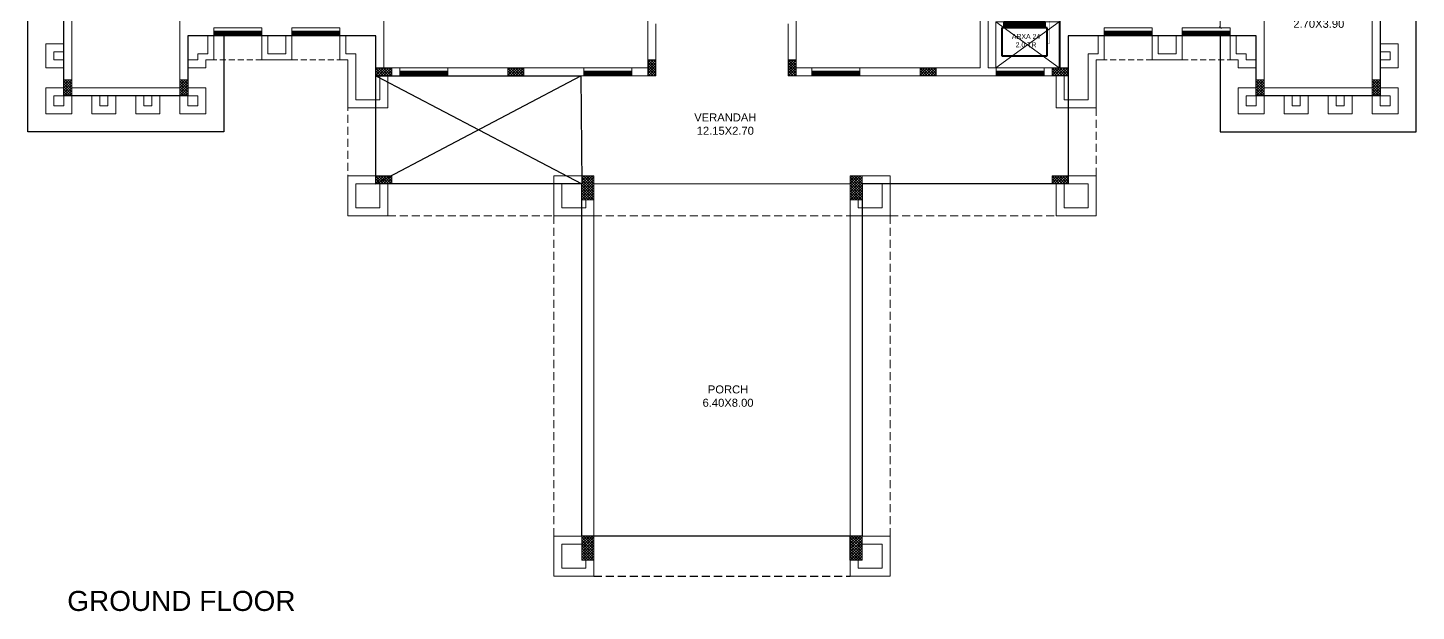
# Model space of a CAD drawing. Header units: centimetres. Extents: x -222850 to -5411, y 68875 to 74032.
# Drawn here: x -222849 to -219379, y 69785 to 71242 of the extents above; entities that cross this region are included whole.
import ezdxf

# ---------------------------------------------------------------- set-up
doc = ezdxf.new("R2010")
doc.units = ezdxf.units.CM
doc.header["$PDMODE"] = 34
doc.linetypes.add('DASHED2', pattern=[0.375, 0.25, -0.125])
for name, color, linetype in [('A TEXT FRAME', 253, 'Continuous'), ('COLUMN', 6, 'Continuous'), ('VRF', 31, 'Continuous')]:
    doc.layers.add(name, color=color, linetype=linetype)
for name, color, linetype, lineweight in [('FRAME', 31, 'Continuous', 25), ('hatchh', 251, 'Continuous', 9), ('m thick', 15, 'Continuous', 20), ('TXT BM NME', 102, 'Continuous', 13), ('wall face 1', 4, 'Continuous', 30), ('WINDOWSSS', 42, 'Continuous', 20)]:
    doc.layers.add(name, color=color, linetype=linetype, lineweight=lineweight)
doc.styles.add('0672-x-Core Bldg A&B-Lvl-Typ$0$ROMANS', font='romans.shx', dxfattribs={"width": 0.85})
doc.styles.add('ARI', font='arial.ttf')
doc.styles.get("Standard").update_dxf_attribs({"font": 'arial.ttf'})
doc.dimstyles.new('A-AHAMED', dxfattribs={"dimscale": 50, "dimtxt": 0.3, "dimasz": 0.12, "dimexe": 0.015, "dimexo": 0.1, "dimgap": 0.05, "dimtad": 3, "dimlfac": 0.01, "dimrnd": 0.005, "dimzin": 1, "dimdsep": 46, "dimtxsty": '0672-x-Core Bldg A&B-Lvl-Typ$0$ROMANS', "dimblk": 'ARCHTICK', "dimcen": 0.5, "dimclrd": 8, "dimclre": 8, "dimclrt": 3, "dimadec": 0, "dimazin": 0, "dimtfac": 0.72, "dimtix": 1, "dimtofl": 0, "dimtmove": 1, "dimatfit": 3, "dimldrblk": 'DOTBLANK', "dimfxl": 1, "dimfxlon": 1, "dimtolj": 1, "dimtzin": 15, "dimlwd": 5, "dimlwe": 5, "dimarcsym": 0})

# ---------------------------------------------------------------- blocks, each defined once
blk = doc.blocks.new('window 120')
at = {"layer": 'hatchh', "linetype": 'ByBlock', "lineweight": 5}
h = blk.add_hatch(dxfattribs=at)
h.set_pattern_fill('ANSI38', color=256, scale=0.15, angle=270, style=0)
h.set_pattern_definition([(315, (1141.550529, 856.235317), (0.01325825215, 0.01325825215), []), (45, (1141.550529, 856.235317), (0.01325825215, 0.03977475644), [0.046875, -0.028125])])
h.paths.add_polyline_path([(1149.778, 71.298), (1149.778, 71.398), (1149.703, 71.398), (1149.703, 71.358), (1149.703, 71.298)])
h.paths.add_polyline_path([(1149.703, 71.358), (1149.703, 71.398), (1149.628, 71.398), (1149.628, 71.358)])
h.paths.add_polyline_path([(1148.653, 71.298), (1148.653, 71.398), (1148.578, 71.398), (1148.578, 71.298)])
h.paths.add_polyline_path([(1148.728, 71.358), (1148.728, 71.398), (1148.653, 71.398), (1148.653, 71.358)])
h = blk.add_hatch(dxfattribs=at)
h.set_pattern_fill('ANSI38', color=256, scale=0.15, angle=270, style=0)
h.set_pattern_definition([(315, (1669.323571, 90.203803), (0.01325825215, 0.01325825215), []), (45, (1669.323571, 90.203803), (0.01325825215, 0.03977475644), [0.046875, -0.028125])])
h.paths.add_polyline_path([(1149.14, 71.358), (1149.14, 71.398), (1149.065, 71.398), (1149.065, 71.358)])
h = blk.add_hatch(dxfattribs=at)
h.set_pattern_fill('ANSI38', color=256, scale=0.15, angle=270, style=0)
h.set_pattern_definition([(315, (366.332547, 44.985551), (0.01325825215, 0.01325825215), []), (45, (366.332547, 44.985551), (0.01325825215, 0.03977475644), [0.046875, -0.028125])])
h.paths.add_polyline_path([(1149.215, 71.398), (1149.14, 71.398), (1149.14, 71.358), (1149.14, 71.298), (1149.215, 71.298)])
h = blk.add_hatch(dxfattribs=at)
h.set_pattern_fill('ANSI38', color=256, scale=0.15, angle=270, style=0)
h.set_pattern_definition([(315, (1669.804821, 90.203803), (0.01325825215, 0.01325825215), []), (45, (1669.804821, 90.203803), (0.01325825215, 0.03977475644), [0.046875, -0.028125])])
h.paths.add_polyline_path([(1149.29, 71.358), (1149.29, 71.398), (1149.215, 71.398), (1149.215, 71.358)])
at = {"layer": 'FRAME', "linetype": 'ByBlock', "lineweight": 5}
for points in [[(1148.578, 71.398), (1148.578, 71.298), (1148.653, 71.298), (1148.653, 71.398), (1148.578, 71.398)], [(1149.14, 71.398), (1149.14, 71.298), (1149.215, 71.298), (1149.215, 71.398), (1149.14, 71.398)], [(1149.703, 71.398), (1149.703, 71.298), (1149.778, 71.298), (1149.778, 71.398), (1149.703, 71.398)]]:
    blk.add_lwpolyline(points, dxfattribs=at)
for points in [[(1148.728, 71.358), (1148.653, 71.358), (1148.653, 71.398), (1148.728, 71.398)], [(1149.14, 71.358), (1149.065, 71.358), (1149.065, 71.398), (1149.14, 71.398)], [(1149.29, 71.358), (1149.215, 71.358), (1149.215, 71.398), (1149.29, 71.398)], [(1149.703, 71.358), (1149.628, 71.358), (1149.628, 71.398), (1149.703, 71.398)]]:
    blk.add_lwpolyline(points, close=True, dxfattribs=at)
at = {"layer": 'm thick', "linetype": 'ByBlock', "lineweight": 5, "ltscale": 2}
for p, q in [((1149.778, 71.413), (1148.578, 71.413)), ((1148.578, 71.413), (1148.578, 71.213)), ((1148.578, 71.213), (1149.778, 71.213)), ((1149.14, 71.298), (1148.653, 71.298)), ((1149.703, 71.298), (1149.215, 71.298)), ((1149.778, 71.413), (1149.778, 71.213))]:
    blk.add_line(p, q, dxfattribs=at)
at = {"layer": 'WINDOWSSS', "linetype": 'ByBlock', "lineweight": 5}
for p, q in [((1149.14, 71.334), (1148.653, 71.334)), ((1149.14, 71.322), (1148.653, 71.322)), ((1149.065, 71.398), (1148.728, 71.398)), ((1149.065, 71.38), (1148.728, 71.38)), ((1149.065, 71.375), (1148.728, 71.375)), ((1149.065, 71.358), (1148.728, 71.358)), ((1149.703, 71.334), (1149.215, 71.334)), ((1149.703, 71.322), (1149.215, 71.322)), ((1149.628, 71.398), (1149.29, 71.398)), ((1149.628, 71.38), (1149.29, 71.38)), ((1149.628, 71.375), (1149.29, 71.375)), ((1149.628, 71.358), (1149.29, 71.358))]:
    blk.add_line(p, q, dxfattribs=at)
blk = doc.blocks.new('column')
at = {"layer": 'COLUMN', "linetype": 'ByBlock', "lineweight": 5}
h = blk.add_hatch(dxfattribs=at)
h.set_pattern_fill('ANSI37', color=2, scale=1.5, angle=180)
h.set_pattern_definition([(225, (-502705.3625, 78399.208), (3.36759605, -3.36759605), []), (315, (-502705.3625, 78399.208), (3.36759605, 3.36759605), [])])
h.paths.add_polyline_path([(-266220.5, 59492.8), (-266240.5, 59492.8), (-266240.5, 59452.8), (-266220.5, 59452.8)])
h = blk.add_hatch(dxfattribs=at)
h.set_pattern_fill('ANSI37', color=2, scale=1.5, angle=180)
h.set_pattern_definition([(225, (-502355.1625, 78399.208), (3.36759605, -3.36759605), []), (315, (-502355.1625, 78399.208), (3.36759605, 3.36759605), [])])
h.paths.add_polyline_path([(-265870.3, 59492.8), (-265890.3, 59492.8), (-265890.3, 59452.8), (-265870.3, 59452.8)])
h = blk.add_hatch(dxfattribs=at)
h.set_pattern_fill('ANSI37', color=2, scale=1.5, angle=-90)
h.set_pattern_definition([(315, (-285826.9417, -177012.0455), (3.36759605, 3.36759605), []), (45, (-285826.9417, -177012.0455), (-3.36759605, 3.36759605), [])])
h.paths.add_polyline_path([(-266920.5, 59472.8), (-266920.5, 59452.8), (-266880.5, 59452.8), (-266880.5, 59472.8)])
h = blk.add_hatch(dxfattribs=at)
h.set_pattern_fill('ANSI37', color=2, scale=1.5, angle=-90)
h.set_pattern_definition([(315, (-285496.9758, -177012.0455), (3.36759605, 3.36759605), []), (45, (-285496.9758, -177012.0455), (-3.36759605, 3.36759605), [])])
h.paths.add_polyline_path([(-266590.6, 59472.8), (-266590.6, 59452.8), (-266550.6, 59452.8), (-266550.6, 59472.8)])
h = blk.add_hatch(dxfattribs=at)
h.set_pattern_fill('ANSI37', color=2, scale=1.5, angle=-90)
h.set_pattern_definition([(315, (-284466.764, -177012.034), (3.36759605, 3.36759605), []), (45, (-284466.764, -177012.034), (-3.36759605, 3.36759605), [])])
h.paths.add_polyline_path([(-265560.3, 59472.8), (-265560.3, 59452.8), (-265520.3, 59452.8), (-265520.3, 59472.8)])
h = blk.add_hatch(dxfattribs=at)
h.set_pattern_fill('ANSI37', color=2, scale=1.5, angle=-90)
h.set_pattern_definition([(315, (-284136.8033, -177012.037), (3.36759605, 3.36759605), []), (45, (-284136.8033, -177012.037), (-3.36759605, 3.36759605), [])])
h.paths.add_polyline_path([(-265230.4, 59472.8), (-265230.4, 59452.8), (-265190.4, 59452.8), (-265190.4, 59472.8)])
h = blk.add_hatch(dxfattribs=at)
h.set_pattern_fill('ANSI37', color=2, scale=1.5)
h.set_pattern_definition([(45, (-31215.702, 40496.2444), (-3.36759605, 3.36759605), []), (135, (-31215.702, 40496.2444), (-3.36759605, -3.36759605), [])])
h.paths.add_polyline_path([(-267700.5, 59402.7), (-267680.5, 59402.7), (-267680.5, 59442.7), (-267700.5, 59442.7)])
h = blk.add_hatch(dxfattribs=at)
h.set_pattern_fill('ANSI37', color=2, scale=1.5)
h.set_pattern_definition([(45, (-30925.702, 40496.2444), (-3.36759605, 3.36759605), []), (135, (-30925.702, 40496.2444), (-3.36759605, -3.36759605), [])])
h.paths.add_polyline_path([(-267410.5, 59402.7), (-267390.5, 59402.7), (-267390.5, 59442.7), (-267410.5, 59442.7)])
h = blk.add_hatch(dxfattribs=at)
h.set_pattern_fill('ANSI37', color=2, scale=1.5)
h.set_pattern_definition([(45, (-28235.5585, 40496.2444), (-3.36759605, 3.36759605), []), (135, (-28235.5585, 40496.2444), (-3.36759605, -3.36759605), [])])
h.paths.add_polyline_path([(-264720.4, 59402.7), (-264700.4, 59402.7), (-264700.4, 59442.7), (-264720.4, 59442.7)])
h = blk.add_hatch(dxfattribs=at)
h.set_pattern_fill('ANSI37', color=2, scale=1.5)
h.set_pattern_definition([(45, (-27945.5585, 40496.2444), (-3.36759605, 3.36759605), []), (135, (-27945.5585, 40496.2444), (-3.36759605, -3.36759605), [])])
h.paths.add_polyline_path([(-264430.4, 59402.7), (-264410.4, 59402.7), (-264410.4, 59442.7), (-264430.4, 59442.7)])
h = blk.add_hatch(dxfattribs=at)
h.set_pattern_fill('ANSI37', color=2, scale=1.5, angle=-90)
h.set_pattern_definition([(315, (-285826.9415, -177282.0356), (3.36759605, 3.36759605), []), (45, (-285826.9415, -177282.0356), (-3.36759605, 3.36759605), [])])
h.paths.add_polyline_path([(-266920.5, 59202.8), (-266920.5, 59182.8), (-266880.5, 59182.8), (-266880.5, 59202.8)])
h = blk.add_hatch(dxfattribs=at)
h.set_pattern_fill('ANSI37', color=2, scale=1.5)
h.set_pattern_definition([(45, (-29910.6357, 40246.3634), (-3.36759605, 3.36759605), []), (135, (-29910.6357, 40246.3634), (-3.36759605, -3.36759605), [])])
h.paths.add_polyline_path([(-266405.5, 59142.8), (-266375.5, 59142.8), (-266375.5, 59202.8), (-266405.5, 59202.8)])
h = blk.add_hatch(dxfattribs=at)
h.set_pattern_fill('ANSI37', color=2, scale=1.5)
h.set_pattern_definition([(45, (-29240.6303, 40246.3634), (-3.36759605, 3.36759605), []), (135, (-29240.6303, 40246.3634), (-3.36759605, -3.36759605), [])])
h.paths.add_polyline_path([(-265735.4, 59142.8), (-265705.4, 59142.8), (-265705.4, 59202.8), (-265735.4, 59202.8)])
h = blk.add_hatch(dxfattribs=at)
h.set_pattern_fill('ANSI37', color=2, scale=1.5, angle=-90)
h.set_pattern_definition([(315, (-284136.8204, -177282.034), (3.36759605, 3.36759605), []), (45, (-284136.8204, -177282.034), (-3.36759605, 3.36759605), [])])
h.paths.add_polyline_path([(-265230.4, 59202.8), (-265230.4, 59182.8), (-265190.4, 59182.8), (-265190.4, 59202.8)])
h = blk.add_hatch(dxfattribs=at)
h.set_pattern_fill('ANSI37', color=2, scale=1.5)
h.set_pattern_definition([(45, (-29910.641, 39346.364), (-3.36759605, 3.36759605), []), (135, (-29910.641, 39346.364), (-3.36759605, -3.36759605), [])])
h.paths.add_polyline_path([(-266405.5, 58242.8), (-266375.5, 58242.8), (-266375.5, 58302.8), (-266405.5, 58302.8)])
h = blk.add_hatch(dxfattribs=at)
h.set_pattern_fill('ANSI37', color=2, scale=1.5)
h.set_pattern_definition([(45, (-29240.6357, 39346.364), (-3.36759605, 3.36759605), []), (135, (-29240.6357, 39346.364), (-3.36759605, -3.36759605), [])])
h.paths.add_polyline_path([(-265735.5, 58242.8), (-265705.5, 58242.8), (-265705.5, 58302.8), (-265735.5, 58302.8)])
at = {"layer": 'A TEXT FRAME', "color": 60, "linetype": 'ByBlock', "lineweight": 5}
blk.add_line((-266910.5, 59452.8), (-266920.5, 59452.8), dxfattribs=at)
at = {"layer": 'A TEXT FRAME', "color": 6, "linetype": 'ByBlock', "lineweight": 5}
for points in [[(-266220.5, 59492.8), (-266240.5, 59492.8), (-266240.5, 59452.8), (-266220.5, 59452.8)], [(-265870.3, 59492.8), (-265890.3, 59492.8), (-265890.3, 59452.8), (-265870.3, 59452.8)], [(-266920.5, 59472.8), (-266920.5, 59452.8), (-266880.5, 59452.8), (-266880.5, 59472.8)], [(-266590.6, 59472.8), (-266590.6, 59452.8), (-266550.6, 59452.8), (-266550.6, 59472.8)], [(-265560.3, 59472.8), (-265560.3, 59452.8), (-265520.3, 59452.8), (-265520.3, 59472.8)], [(-265230.4, 59472.8), (-265230.4, 59452.8), (-265190.4, 59452.8), (-265190.4, 59472.8)], [(-267700.5, 59402.7), (-267680.5, 59402.7), (-267680.5, 59442.7), (-267700.5, 59442.7)], [(-267410.5, 59402.7), (-267390.5, 59402.7), (-267390.5, 59442.7), (-267410.5, 59442.7)], [(-264720.4, 59402.7), (-264700.4, 59402.7), (-264700.4, 59442.7), (-264720.4, 59442.7)], [(-264430.4, 59402.7), (-264410.4, 59402.7), (-264410.4, 59442.7), (-264430.4, 59442.7)], [(-266920.5, 59202.8), (-266920.5, 59182.8), (-266880.5, 59182.8), (-266880.5, 59202.8)], [(-266405.5, 59142.8), (-266375.5, 59142.8), (-266375.5, 59202.8), (-266405.5, 59202.8)], [(-265735.4, 59142.8), (-265705.4, 59142.8), (-265705.4, 59202.8), (-265735.4, 59202.8)], [(-265230.4, 59202.8), (-265230.4, 59182.8), (-265190.4, 59182.8), (-265190.4, 59202.8)], [(-266405.5, 58242.8), (-266375.5, 58242.8), (-266375.5, 58302.8), (-266405.5, 58302.8)], [(-265735.5, 58242.8), (-265705.5, 58242.8), (-265705.5, 58302.8), (-265735.5, 58302.8)]]:
    blk.add_lwpolyline(points, close=True, dxfattribs=at)
at = {"layer": 'A TEXT FRAME', "color": 4, "linetype": 'ByBlock', "lineweight": 5}
for points in [[(-266920.5, 59472.8), (-266920.5, 59452.8), (-266880.5, 59452.8), (-266880.5, 59472.8)], [(-266590.6, 59472.8), (-266590.6, 59452.8), (-266550.6, 59452.8), (-266550.6, 59472.8)], [(-265520.3, 59472.8), (-265520.3, 59452.8), (-265560.3, 59452.8), (-265560.3, 59472.8)], [(-265190.4, 59472.8), (-265190.4, 59452.8), (-265230.4, 59452.8), (-265230.4, 59472.8)], [(-266920.5, 59202.8), (-266920.5, 59182.8), (-266880.5, 59182.8), (-266880.5, 59202.8)], [(-265230.4, 59202.8), (-265230.4, 59182.8), (-265190.4, 59182.8), (-265190.4, 59202.8)]]:
    blk.add_lwpolyline(points, close=True, dxfattribs=at)
at = {"layer": 'A TEXT FRAME', "color": 60, "linetype": 'ByBlock', "lineweight": 5}
blk.add_lwpolyline([(-266890.5, 59472.8), (-266900.6, 59472.8)], dxfattribs=at)
at = {"layer": 'm thick', "color": 60, "linetype": 'ByBlock', "lineweight": 5, "ltscale": 2}
blk.add_line((-266240.6, 59472.8), (-266240.6, 59452.8), dxfattribs=at)
blk = doc.blocks.new('BRNTT')
at = {"color": 56, "linetype": 'Continuous', "lineweight": 15, "ltscale": 0.005}
for p, q in [((13602, -27828), (12017, -27828)), ((12017, -27828), (12017, -28978)), ((12017, -28978), (13602, -27828)), ((12017, -27828), (13602, -28978)), ((13602, -28978), (13602, -27828)), ((12017, -28978), (13602, -28978))]:
    blk.add_line(p, q, dxfattribs=at)
at = {"layer": 'VRF', "color": 15, "linetype": 'Continuous', "lineweight": 40, "ltscale": 0.005, "true_color": 0xac4f35}
for p, q in [((13452, -28128), (12317, -28128)), ((12317, -28128), (12317, -28828)), ((13452, -28828), (13452, -28128)), ((12317, -28828), (13452, -28828)), ((12377, -28878), (13392, -28878)), ((12377, -28928), (13392, -28928)), ((13392, -28978), (12377, -28978))]:
    blk.add_line(p, q, dxfattribs=at)
for points in [[(12377, -28978), (12377, -28978), (12377, -28828), (12377, -28828)], [(13392, -28978), (13392, -28978), (13392, -28828), (13392, -28828)]]:
    blk.add_lwpolyline(points, close=True, dxfattribs=at)
blk = doc.blocks.new('A$C7B2D1083')
at = {"layer": 'VRF', "xscale": 0.1, "yscale": 0.1, "zscale": 0.1, "rotation": 270}
blk.add_blockref('BRNTT', (2897.8, 1360.2), dxfattribs=at)
at = {"layer": 'VRF', "color": 251, "insert": (30.4, 75.8), "char_height": 12.5, "width": 252.101, "attachment_point": 2, "rotation": 90}
blk.add_mtext('{\\fCentury Gothic|b0|i0|c0|p34;\\C0;ARXA 24\\P2.0 TR}', dxfattribs=at)
blk = doc.blocks.new('_ArchTick')
at = {"color": 0, "linetype": 'ByBlock', "const_width": 0.15}
blk.add_lwpolyline([(-0.5, -0.5), (0.5, 0.5)], dxfattribs=at)
blk = doc.blocks.new('*D104')
at = {"layer": 'Defpoints', "color": 0, "linetype": 'ByBlock', "transparency": 16777216}
for p in [(-219853.6, 71862.5, 0), (-219868.9, 71242.5), (-219853.6, 71242.5, 0)]:
    blk.add_point(p, dxfattribs=at)
at = {"layer": 'TXT BM NME', "color": 8, "linetype": 'ByBlock', "lineweight": 5, "transparency": 16777216}
for p, q in [((-219858.6, 71862.5), (-219869.6, 71862.5)), ((-219868.9, 71862.5), (-219868.9, 71242.5)), ((-219858.6, 71242.5), (-219869.6, 71242.5))]:
    blk.add_line(p, q, dxfattribs=at)
at = {"layer": 'TXT BM NME', "color": 8, "linetype": 'ByBlock', "lineweight": 5, "transparency": 16777216, "xscale": 6, "yscale": 6, "zscale": 6}
for p, rotation in [((-219868.9, 71862.5), 90), ((-219868.9, 71242.5), 270)]:
    blk.add_blockref('_ArchTick', p, dxfattribs=dict(at, rotation=rotation))
at = {"layer": 'TXT BM NME', "color": 3, "linetype": 'ByBlock', "transparency": 16777216, "insert": (-219878.9, 71552.5), "char_height": 15, "attachment_point": 5, "rotation": 90, "style": '0672-x-Core Bldg A&B-Lvl-Typ$0$ROMANS'}
blk.add_mtext('\\A1;6.20', dxfattribs=at)
blk = doc.blocks.new('_DotBlank')
at = {"color": 0, "linetype": 'ByBlock', "lineweight": -2}
blk.add_line((-0.5, 0), (-1, 0), dxfattribs=at)
blk.add_circle((0, 0), 0.5, dxfattribs=at)

msp = doc.modelspace()

# ---------------------------------------------------------------- linework, layer by layer
at = {"layer": 'A TEXT FRAME', "color": 4, "linetype": 'ByBlock', "lineweight": 5}
for p, q in [((-221959.393, 71652.394, 0), (-221959.393, 71142.455, 0)), ((-222739.359, 71482.335, 0), (-222739.359, 71092.335, 0)), ((-219489.215, 71482.335, 0), (-219489.215, 71092.335, 0)), ((-220269.215, 71392.394, 0), (-220269.215, 71142.455, 0)), ((-220929.215, 71142.455, 0), (-220929.215, 71367.307, 0)), ((-221299.393, 71142.455, 0), (-221299.393, 71330.807, 0)), ((-222469.359, 71092.335, 0), (-222469.359, 71290.732, 0)), ((-220469.215, 71302.394, 0), (-220469.215, 71142.455, 0)), ((-220449.181, 71142.455, 0), (-220449.181, 71302.394, 0)), ((-219759.215, 71092.335, 0), (-219759.215, 71290.732, 0)), ((-222759.359, 71202.335, 0), (-222759.359, 71252.335, 0)), ((-221279.393, 71252.455, 0), (-221279.393, 71122.455, 0)), ((-220949.215, 71252.455, 0), (-220949.215, 71122.455, 0)), ((-219469.215, 71202.335, 0), (-219469.215, 71252.335, 0)), ((-222399.359, 71222.455, 0), (-222449.359, 71222.455, 0)), ((-222449.359, 71222.455, 0), (-222449.359, 71162.455, 0)), ((-222399.359, 71222.455, 0), (-222399.359, 71177.455, 0)), ((-222264.359, 71222.455, 0), (-222384.359, 71222.455, 0)), ((-222384.359, 71222.455, 0), (-222384.359, 71162.455, 0)), ((-222204.359, 71222.455, 0), (-222249.359, 71222.455, 0)), ((-222069.359, 71222.455, 0), (-222189.359, 71222.455, 0)), ((-222069.359, 71222.455, 0), (-222069.359, 71162.455, 0)), ((-221979.359, 71222.455, 0), (-222054.359, 71222.455, 0)), ((-222054.359, 71222.455, 0), (-222054.359, 71177.455, 0)), ((-221979.342, 71122.455, 0), (-221979.399, 71222.455, 0)), ((-221979.359, 71222.455, 0), (-221979.359, 71142.455, 0)), ((-220249.215, 71222.455, 0), (-220039.215, 71222.455, 0)), ((-220249.215, 71222.455, 0), (-220249.215, 71122.455, 0)), ((-220174.215, 71222.455, 0), (-220174.215, 71177.455, 0)), ((-220159.215, 71222.455, 0), (-220159.215, 71162.455, 0)), ((-220024.215, 71222.455, 0), (-219979.215, 71222.455, 0)), ((-219964.215, 71222.455, 0), (-219844.215, 71222.455, 0)), ((-219844.215, 71222.455, 0), (-219844.215, 71162.455, 0)), ((-219829.215, 71222.455, 0), (-219779.215, 71222.455, 0)), ((-219829.215, 71222.455, 0), (-219829.215, 71177.455, 0)), ((-219779.215, 71222.455, 0), (-219779.215, 71162.455, 0)), ((-222804.342, 71202.335, 0), (-222759.342, 71202.335, 0)), ((-222804.342, 71202.335, 0), (-222804.342, 71142.335, 0)), ((-222784.342, 71182.335, 0), (-222759.342, 71182.335, 0)), ((-222784.342, 71182.335, 0), (-222784.342, 71162.335, 0)), ((-222759.359, 71162.335, 0), (-222759.359, 71182.335, 0)), ((-222399.359, 71177.455, 0), (-222424.359, 71177.455, 0)), ((-222054.359, 71177.455, 0), (-222029.359, 71177.455, 0)), ((-222029.359, 71177.455, 0), (-222029.359, 71062.455, 0)), ((-220199.215, 71177.455, 0), (-220199.215, 71062.455, 0)), ((-220174.215, 71177.455, 0), (-220199.215, 71177.455, 0)), ((-219829.215, 71177.455, 0), (-219804.215, 71177.455, 0)), ((-219424.232, 71202.335, 0), (-219469.232, 71202.335, 0)), ((-219444.232, 71182.335, 0), (-219469.232, 71182.335, 0)), ((-219469.215, 71162.335, 0), (-219469.215, 71182.335, 0)), ((-219444.232, 71182.335, 0), (-219444.232, 71162.335, 0)), ((-219424.232, 71202.335, 0), (-219424.232, 71142.335, 0)), ((-222804.342, 71142.335, 0), (-222759.342, 71142.335, 0)), ((-222784.342, 71162.335, 0), (-222759.342, 71162.335, 0)), ((-222759.359, 71092.335, 0), (-222759.359, 71142.335, 0)), ((-222449.359, 71142.335, 0), (-222449.359, 71092.335, 0)), ((-222449.359, 71142.335, 0), (-222404.359, 71142.335, 0)), ((-222384.359, 71162.455, 0), (-222404.359, 71162.455, 0)), ((-222069.359, 71162.455, 0), (-222049.359, 71162.455, 0)), ((-222049.359, 71162.455, 0), (-222049.359, 71042.455, 0)), ((-221959.393, 71142.455, 0), (-221299.393, 71142.455, 0)), ((-220469.215, 71142.455, 0), (-220929.215, 71142.455, 0)), ((-220269.215, 71142.455, 0), (-220449.181, 71142.455, 0)), ((-220179.215, 71162.455, 0), (-220179.215, 71042.455, 0)), ((-220159.215, 71162.455, 0), (-220179.215, 71162.455, 0)), ((-219844.215, 71162.455, 0), (-219824.215, 71162.455, 0)), ((-219779.215, 71142.335, 0), (-219824.215, 71142.335, 0)), ((-219779.215, 71142.335, 0), (-219779.215, 71092.335, 0)), ((-219444.232, 71162.335, 0), (-219469.232, 71162.335, 0)), ((-219424.232, 71142.335, 0), (-219469.232, 71142.335, 0)), ((-219469.215, 71092.335, 0), (-219469.215, 71142.335, 0)), ((-221969.359, 71122.455, 0), (-221979.342, 71122.455, 0)), ((-221969.359, 71062.455, 0), (-221969.359, 71122.455, 0)), ((-221279.393, 71122.455, 0), (-221949.359, 71122.455, 0)), ((-221949.359, 71042.455, 0), (-221949.359, 71122.455, 0)), ((-220949.215, 71122.455, 0), (-220249.215, 71122.455, 0)), ((-220279.215, 71042.455, 0), (-220279.215, 71122.455, 0)), ((-220259.215, 71062.455, 0), (-220259.215, 71122.455, 0)), ((-222804.342, 71092.335, 0), (-222759.342, 71092.335, 0)), ((-222804.342, 71092.335, 0), (-222804.342, 71027.335, 0)), ((-222759.342, 71072.335, 0), (-222784.342, 71072.335, 0)), ((-222759.342, 71047.335, 0), (-222759.342, 71072.335, 0)), ((-222739.359, 71092.335, 0), (-222469.359, 71092.335, 0)), ((-222689.359, 71072.335, 0), (-222739.359, 71072.335, 0)), ((-222739.342, 71072.335, 0), (-222739.342, 71027.335, 0)), ((-222689.359, 71072.335, 0), (-222689.359, 71027.335, 0)), ((-222649.359, 71072.335, 0), (-222669.359, 71072.335, 0)), ((-222579.359, 71072.335, 0), (-222629.359, 71072.335, 0)), ((-222629.359, 71072.335, 0), (-222629.359, 71027.335, 0)), ((-222579.359, 71072.335, 0), (-222579.359, 71027.335, 0)), ((-222539.359, 71072.335, 0), (-222559.359, 71072.335, 0)), ((-222519.359, 71027.335, 0), (-222519.359, 71072.335, 0)), ((-222469.359, 71072.335, 0), (-222519.359, 71072.335, 0)), ((-222469.359, 71027.335, 0), (-222469.359, 71072.335, 0)), ((-222449.359, 71092.335, 0), (-222404.359, 71092.335, 0)), ((-222449.359, 71072.335, 0), (-222449.359, 71047.335, 0)), ((-222424.359, 71072.335, 0), (-222449.359, 71072.335, 0)), ((-219779.215, 71092.335, 0), (-219824.215, 71092.335, 0)), ((-219804.215, 71072.335, 0), (-219779.215, 71072.335, 0)), ((-219779.215, 71072.335, 0), (-219779.215, 71047.335, 0)), ((-219489.215, 71092.335, 0), (-219759.215, 71092.335, 0)), ((-219759.215, 71027.335, 0), (-219759.215, 71072.335, 0)), ((-219759.215, 71072.335, 0), (-219709.215, 71072.335, 0)), ((-219709.215, 71027.335, 0), (-219709.215, 71072.335, 0)), ((-219689.215, 71072.335, 0), (-219669.215, 71072.335, 0)), ((-219649.215, 71072.335, 0), (-219599.215, 71072.335, 0)), ((-219649.215, 71072.335, 0), (-219649.215, 71027.335, 0)), ((-219599.215, 71072.335, 0), (-219599.215, 71027.335, 0)), ((-219579.215, 71072.335, 0), (-219559.215, 71072.335, 0)), ((-219539.215, 71072.335, 0), (-219539.215, 71027.335, 0)), ((-219539.215, 71072.335, 0), (-219489.215, 71072.335, 0)), ((-219489.232, 71072.335, 0), (-219489.232, 71027.335, 0)), ((-219424.232, 71092.335, 0), (-219469.232, 71092.335, 0)), ((-219469.232, 71072.335, 0), (-219444.232, 71072.335, 0)), ((-219469.232, 71047.335, 0), (-219469.232, 71072.335, 0)), ((-219424.232, 71092.335, 0), (-219424.232, 71027.335, 0)), ((-222049.359, 71042.455, 0), (-221949.359, 71042.455, 0)), ((-222029.359, 71062.455, 0), (-221969.359, 71062.455, 0)), ((-221979.359, 71042.455, 0), (-221979.359, 70872.455, 0)), ((-220179.215, 71042.455, 0), (-220279.215, 71042.455, 0)), ((-220199.215, 71062.455, 0), (-220259.215, 71062.455, 0)), ((-220249.215, 71042.455, 0), (-220249.215, 70872.455, 0)), ((-222804.342, 71027.335, 0), (-222739.342, 71027.335, 0)), ((-219424.232, 71027.335, 0), (-219489.232, 71027.335, 0)), ((-221949.359, 70852.455, 0), (-221534.287, 70852.455, 0)), ((-221534.287, 70852.455, 0), (-221534.287, 70772.455, 0)), ((-221434.287, 70852.455, 0), (-220794.287, 70852.455, 0)), ((-220694.287, 70852.455, 0), (-220694.287, 70772.455, 0)), ((-220694.287, 70852.455, 0), (-220279.215, 70852.455, 0)), ((-221434.287, 69972.455, 0), (-221434.287, 70772.455, 0)), ((-220794.287, 69972.455, 0), (-220794.287, 70772.455, 0)), ((-221534.287, 69972.455, 0), (-221534.287, 69872.455, 0)), ((-221434.287, 69972.455, 0), (-220794.287, 69972.455, 0)), ((-220694.287, 69972.455, 0), (-220694.287, 69872.455, 0))]:
    msp.add_line(p, q, dxfattribs=at)
at = {"layer": 'A TEXT FRAME', "color": 8, "linetype": 'DASHED2', "lineweight": 5, "ltscale": 60}
for p, q in [((-222264.359, 71162.455, 0), (-222384.359, 71162.455, 0)), ((-222189.359, 71162.455, 0), (-222069.359, 71162.455, 0)), ((-220039.215, 71162.455, 0), (-220159.215, 71162.455, 0)), ((-219964.215, 71162.455, 0), (-219844.215, 71162.455, 0))]:
    msp.add_line(p, q, dxfattribs=at)
at = {"layer": 'A TEXT FRAME', "color": 244, "linetype": 'ByBlock', "true_color": 0x991b1e}
for p, q in [((-221979.359, 70852.455, 0), (-221466.77, 71122.455, 0)), ((-221979.342, 71122.455, 0), (-221464.313, 70852.455, 0))]:
    msp.add_line(p, q, dxfattribs=at)
at = {"layer": 'A TEXT FRAME', "color": 8, "linetype": 'DASHED2', "lineweight": 5, "ltscale": 80}
for p, q in [((-222049.359, 71054.734, 0), (-222049.359, 70872.455, 0)), ((-220179.215, 70872.455, 0), (-220179.215, 71042.455, 0)), ((-221949.359, 70772.455, 0), (-221534.287, 70772.455, 0)), ((-221534.287, 70772.455, 0), (-221534.287, 69972.455, 0)), ((-221434.287, 70772.455, 0), (-220794.287, 70772.455, 0)), ((-220694.287, 70772.455, 0), (-220694.287, 69972.455, 0)), ((-220694.287, 70772.455, 0), (-220279.215, 70772.455, 0))]:
    msp.add_line(p, q, dxfattribs=at)
at = {"layer": 'A TEXT FRAME', "color": 8, "linetype": 'DASHED2', "ltscale": 80}
msp.add_line((-221434.287, 69872.455, 0), (-220794.287, 69872.455, 0), dxfattribs=at)
at = {"layer": 'A TEXT FRAME', "color": 1, "linetype": 'ByBlock', "elevation": 0}
for points in [[(-222359.359, 71222.455), (-222359.359, 70982.335), (-222849.359, 70982.335), (-222849.359, 71581.699), (-222759.359, 71581.699)], [(-219869.215, 71222.455), (-219869.215, 70982.335), (-219379.215, 70982.335), (-219379.215, 71581.699), (-219469.198, 71581.699)]]:
    msp.add_lwpolyline(points, dxfattribs=at)
at = {"layer": 'A TEXT FRAME', "color": 251, "linetype": 'ByBlock', "true_color": 0x636466, "elevation": 0}
msp.add_lwpolyline([(-219469.215, 71502.349), (-219469.215, 71072.335), (-219779.215, 71072.335), (-219779.215, 71222.455), (-220249.215, 71222.455), (-220249.215, 71122.455), (-220249.215, 70852.455), (-220764.27, 70852.455), (-220764.275, 69972.455), (-221464.281, 69972.455), (-221464.281, 70852.455), (-221979.342, 70852.455), (-221979.342, 71222.455), (-222449.359, 71222.455), (-222449.342, 71072.346), (-222759.342, 71072.335), (-222759.342, 71502.349)], dxfattribs=at)
at = {"layer": 'A TEXT FRAME', "color": 2, "linetype": 'ByBlock', "const_width": 3, "elevation": 0}
msp.add_lwpolyline([(-220469.215, 71172.455), (-220469.215, 71361.187)], dxfattribs=at)
at = {"layer": 'A TEXT FRAME', "color": 4, "linetype": 'ByBlock', "lineweight": 5, "elevation": 0}
for points in [[(-222264.359, 71222.455), (-222264.359, 71162.455), (-222189.359, 71162.455), (-222189.359, 71222.455)], [(-222249.359, 71222.455), (-222249.359, 71177.455), (-222204.359, 71177.455), (-222204.359, 71222.455)], [(-219964.215, 71222.455), (-219964.215, 71162.455), (-220039.215, 71162.455), (-220039.215, 71222.455)], [(-219979.215, 71222.455), (-219979.215, 71177.455), (-220024.215, 71177.455), (-220024.215, 71222.455)], [(-222424.359, 71162.455), (-222424.359, 71177.455)], [(-219779.215, 71162.455), (-219804.215, 71162.455), (-219804.215, 71177.455)], [(-222449.359, 71162.455), (-222424.359, 71162.455)], [(-222404.359, 71142.335), (-222404.359, 71162.455)], [(-221949.359, 71142.455), (-221959.393, 71142.455)], [(-219824.215, 71142.335), (-219824.215, 71162.455)], [(-222784.342, 71072.335), (-222784.342, 71047.335), (-222759.342, 71047.335)], [(-222669.359, 71072.335), (-222669.359, 71047.335), (-222649.359, 71047.335), (-222649.359, 71072.335)], [(-222559.359, 71072.335), (-222559.359, 71047.335), (-222539.359, 71047.335), (-222539.359, 71072.335)], [(-222469.359, 71027.335), (-222404.359, 71027.335), (-222404.359, 71092.335)], [(-222449.359, 71047.335), (-222424.359, 71047.335), (-222424.359, 71072.335)], [(-219759.215, 71027.335), (-219824.215, 71027.335), (-219824.215, 71092.335)], [(-219779.215, 71047.335), (-219804.215, 71047.335), (-219804.215, 71072.335)], [(-219669.215, 71072.335), (-219669.215, 71047.335), (-219689.215, 71047.335), (-219689.215, 71072.335)], [(-219559.215, 71072.335), (-219559.215, 71047.335), (-219579.215, 71047.335), (-219579.215, 71072.335)], [(-219444.232, 71072.335), (-219444.232, 71047.335), (-219469.232, 71047.335)], [(-222689.359, 71027.335), (-222629.359, 71027.335)], [(-222579.359, 71027.335), (-222519.359, 71027.335)], [(-219649.215, 71027.335), (-219709.215, 71027.335)], [(-219539.215, 71027.335), (-219599.215, 71027.335)], [(-221979.342, 70872.455), (-222049.359, 70872.455), (-222049.359, 70772.455), (-221949.359, 70772.455), (-221949.359, 70852.468)], [(-220279.215, 70852.469), (-220279.215, 70772.455), (-220179.215, 70772.455), (-220179.215, 70872.455), (-220249.221, 70872.455)], [(-221464.275, 70852.455), (-221514.287, 70852.455), (-221514.287, 70792.455), (-221454.287, 70792.455), (-221454.287, 70812.465)], [(-220774.287, 70812.465), (-220774.287, 70792.455), (-220714.287, 70792.455), (-220714.287, 70852.455), (-220764.27, 70852.455)]]:
    msp.add_lwpolyline(points, dxfattribs=at)
at = {"layer": 'A TEXT FRAME', "color": 244, "linetype": 'ByBlock', "true_color": 0x991b1e, "elevation": 0}
msp.add_lwpolyline([(-221979.359, 71122.455), (-221466.77, 71122.455), (-221464.313, 70852.455), (-221979.359, 70852.455)], close=True, dxfattribs=at)
at = {"layer": 'A TEXT FRAME', "color": 4, "linetype": 'ByBlock', "lineweight": 5, "elevation": 0}
for points in [[(-221434.287, 70872.455), (-221534.287, 70872.455), (-221534.287, 70772.455), (-221434.287, 70772.455)], [(-220694.287, 70872.455), (-220794.287, 70872.455), (-220794.287, 70772.455), (-220694.287, 70772.455)], [(-221969.359, 70852.455), (-222029.359, 70852.455), (-222029.359, 70792.455), (-221969.359, 70792.455)], [(-220199.215, 70852.455), (-220259.215, 70852.455), (-220259.215, 70792.455), (-220199.215, 70792.455)], [(-221434.287, 69972.455), (-221534.287, 69972.455), (-221534.287, 69872.455), (-221434.287, 69872.455)], [(-220694.287, 69972.455), (-220794.287, 69972.455), (-220794.287, 69872.455), (-220694.287, 69872.455)], [(-221454.287, 69952.455), (-221514.287, 69952.455), (-221514.287, 69892.455), (-221454.287, 69892.455)], [(-220714.287, 69952.455), (-220774.287, 69952.455), (-220774.287, 69892.455), (-220714.287, 69892.455)]]:
    msp.add_lwpolyline(points, close=True, dxfattribs=at)
at = {"layer": 'TXT BM NME', "color": 32, "linetype": 'ByBlock', "true_color": 0xcd6928, "const_width": 1}
msp.add_lwpolyline([(-220592.948, 71611.689), (-220294.913, 71611.689), (-220294.913, 71204.341), (-220301.702, 71204.341)], dxfattribs=at)
at = {"layer": 'TXT BM NME', "color": 8, "linetype": 'ByBlock', "elevation": 0}
msp.add_lwpolyline([(-220271.702, 71372.616), (-220271.702, 71214.117)], dxfattribs=at)

# ---------------------------------------------------------------- block references
at = {"layer": 'A TEXT FRAME', "color": 0, "linetype": 'ByBlock'}
msp.add_blockref('column', (44941.112, 11669.804, 0), dxfattribs=at)
at = {"layer": 'TXT BM NME', "color": 0, "linetype": 'ByBlock', "rotation": 270}
msp.add_blockref('A$C7B2D1083', (-220430.202, 71257.455, 0), dxfattribs=at)
at = {"layer": 'wall face 1', "linetype": 'ByBlock', "lineweight": -2, "yscale": 100.0000000442378, "zscale": 100.0000000442378, "rotation": 180}
for p, xscale in [((-107406.559, 78363.748, 0), 100.0000000442378), ((-107211.559, 78363.748, 0), 100.0000000442378), ((-335017.015, 78363.748, 0), -100.0000000442378), ((-334822.015, 78363.748, 0), -100.0000000442378), ((-336777.17, 78263.756, 0), -100.0000000442378), ((-106481.616, 78263.756, 0), 100.0000000442378), ((-335747.958, 78263.756, 0), -100.0000000442378), ((-105451.404, 78263.756, 0), 100.0000000442378)]:
    msp.add_blockref('window 120', p, dxfattribs=dict(at, xscale=xscale))

# ---------------------------------------------------------------- texts
at = {"lineweight": 5, "style": 'ARI'}
for s, insert, char_height, width, attachment_point in [('\\pxqc;DRESS^J2.70X3.90', (-219426.443, 71295.718, 0), 20, 392.50181, 3), ('\\pxqc;VERANDAH\\P12.15X2.70', (-220909.751, 71028.564, 0), 20, 392.50181, 3), ('\\pxqc;PORCH\\P6.40X8.00', (-220902.935, 70348.978, 0), 20, 392.50181, 3), ('GROUND FLOOR', (-222750.617, 69835.517), 50, 646.70074, 1)]:
    msp.add_mtext(s, dxfattribs=dict(at, insert=insert, char_height=char_height, width=width, attachment_point=attachment_point))

# ---------------------------------------------------------------- dimensions: what is measured, and where the dimension line sits
at = {"layer": 'TXT BM NME', "color": 0, "linetype": 'ByBlock'}
dim = msp.add_linear_dim(base=(-219868.862, 71242.455), p1=(-219853.638, 71862.455, 0), p2=(-219853.638, 71242.455, 0), angle=90, dimstyle='A-AHAMED', override={"dimfxl": 100}, dxfattribs=at)
dim.commit()
dim.dimension.update_dxf_attribs({"geometry": '*D104', "text_midpoint": (-219878.862, 71552.455)})

doc.saveas('drawing.dxf')
